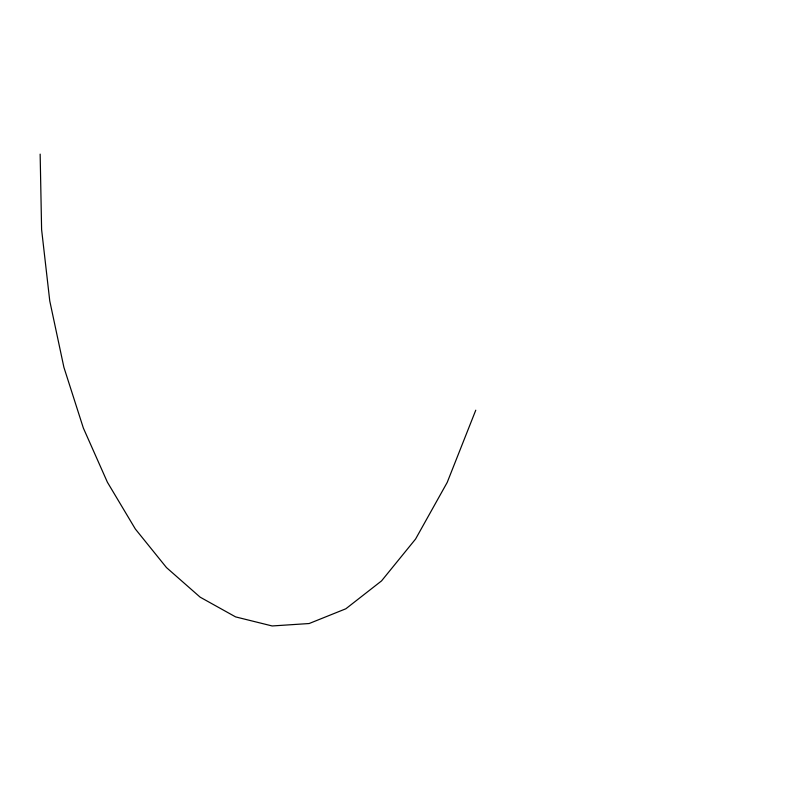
<?xml version="1.0" encoding="UTF-8"?>
<svg xmlns="http://www.w3.org/2000/svg" width="803" height="803" viewBox="0 0 803 803"><rect width="100%" height="100%" fill="white"/><g stroke="black" fill="none" stroke-linecap="round" stroke-linejoin="round"><path stroke-width="1.2" d="M475.767 410.192L447.201 482.432L415.563 539.054L381.545 580.9L345.842 608.784L309.145 623.529L272.167 625.959L235.6 616.895L200.138 597.161L166.492 567.591L135.336 528.996L107.391 482.212L83.351 428.049L63.909 367.332L49.756 300.894L41.605 229.548L40.15 154.116"/></g></svg>
